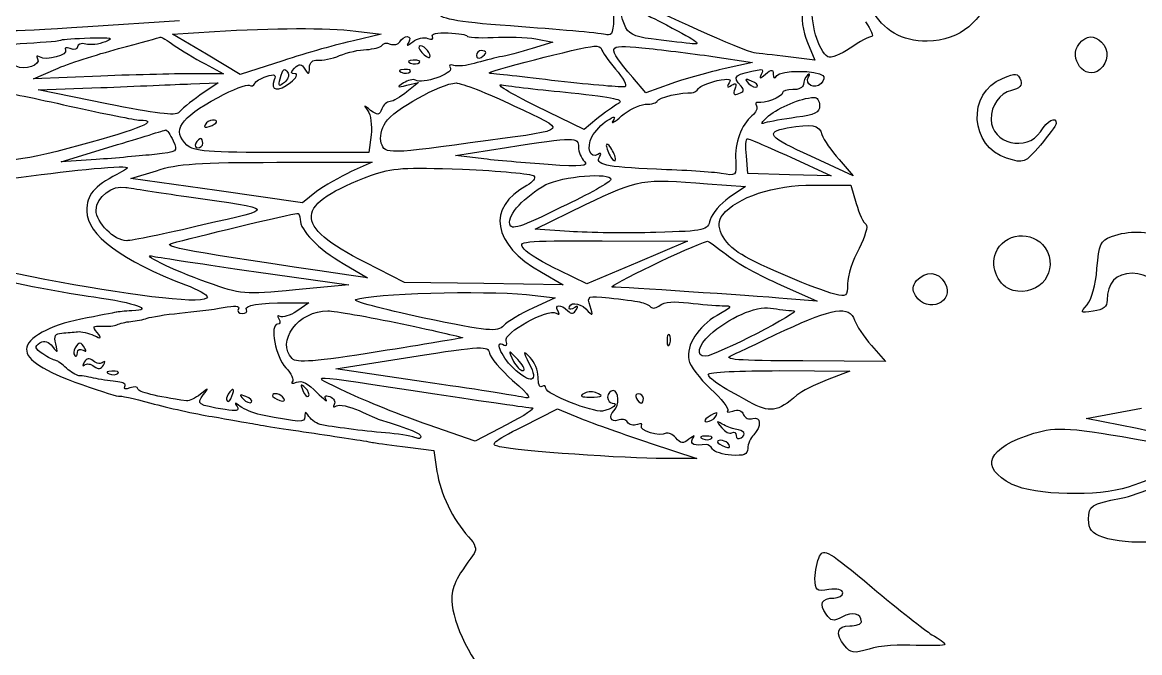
# Model space of a CAD drawing. Header units: millimetres. Extents: x -155 to 147, y 18 to 278.
# Drawn here: x -96.9 to -20.4, y 163.2 to 206.3 of the extents above; entities that cross this region are included whole.
import ezdxf

# ---------------------------------------------------------------- set-up
doc = ezdxf.new("R2010")
doc.units = ezdxf.units.MM
doc.layers.get('0').update_dxf_attribs({"linetype": 'CONTINUOUS'})

msp = doc.modelspace()

# ---------------------------------------------------------------- linework, layer by layer
for p, q in [((-86.153, 206.386), (-92.439, 205.974)), ((-86.629, 205.466), (-83.772, 205.656)), ((-84.311, 204.1), (-86.629, 205.466)), ((-72.342, 205.466), (-74.247, 205.021)), ((-74.088, 205.688), (-72.342, 205.466)), ((-61.769, 205.148), (-60.594, 204.926)), ((-60.594, 204.926), (-62.023, 204.481)), ((-43.163, 204.894), (-42.655, 203.688)), ((-81.994, 202.703), (-84.311, 204.1)), ((-79.073, 203.656), (-81.994, 202.703)), ((-49.64, 203.942), (-46.942, 203.529)), ((-46.942, 203.529), (-48.815, 203.116)), ((-42.655, 203.688), (-44.497, 203.91)), ((-96.154, 202.418), (-94.63, 203.084)), ((-83.137, 202.767), (-85.042, 202.767)), ((-84.407, 203.434), (-83.137, 202.767)), ((-91.55, 202.608), (-96.154, 202.418)), ((-85.391, 202.068), (-83.518, 202.132)), ((-83.518, 202.132), (-84.756, 201.306)), ((-70.595, 201.973), (-69.802, 202.164)), ((-69.802, 202.164), (-70.595, 201.529)), ((-54.244, 201.465), (-55.133, 202.513)), ((-52.466, 202.1), (-54.244, 201.465)), ((-95.837, 201.656), (-91.55, 201.814)), ((-91.138, 200.703), (-95.837, 201.656)), ((-58.467, 198.957), (-61.737, 200.544)), ((-57.578, 199.687), (-58.467, 198.957)), ((-73.04, 198.576), (-73.199, 197.369)), ((-94.249, 196.734), (-90.757, 197.814)), ((-73.199, 197.369), (-79.168, 197.369)), ((-67.262, 197.179), (-63.769, 197.719)), ((-91.868, 196.893), (-94.249, 196.734)), ((-79.485, 196.703), (-72.977, 196.703)), ((-72.977, 196.703), (-74.405, 196.068)), ((-65.515, 196.957), (-67.262, 197.179)), ((-47.259, 195.941), (-47.354, 197.147)), ((-44.306, 197.052), (-41.544, 195.782)), ((-40.052, 195.782), (-42.941, 197.115)), ((-41.004, 196.893), (-40.052, 195.782)), ((-89.487, 195.591), (-87.74, 196.131)), ((-44.402, 195.845), (-47.259, 195.941)), ((-41.544, 195.782), (-44.402, 195.845)), ((-83.613, 194.766), (-89.487, 195.591)), ((-50.021, 195.242), (-47.418, 195.052)), ((-47.418, 195.052), (-48.529, 194.29)), ((-42.782, 195.147), (-40.211, 195.147)), ((-40.211, 195.147), (-39.83, 193.877)), ((-77.739, 193.94), (-83.613, 194.766)), ((-76.787, 194.702), (-77.739, 193.94)), ((-61.801, 192.131), (-58.372, 193.813)), ((-59.451, 191.972), (-61.801, 192.131)), ((-57.229, 191.337), (-51.387, 191.305)), ((-51.387, 191.305), (-54.816, 189.845)), ((-74.945, 189.781), (-73.294, 188.797)), ((-70.754, 188.479), (-73.421, 189.845)), ((-54.816, 189.845), (-58.276, 188.384)), ((-80.914, 189.21), (-74.564, 188.321)), ((-73.294, 188.797), (-74.564, 188.987)), ((-61.388, 189.178), (-59.896, 188.321)), ((-58.276, 188.384), (-60.15, 189.305)), ((-74.564, 188.321), (-78.215, 187.971)), ((-65.325, 188.416), (-70.754, 188.479)), ((-59.896, 188.321), (-65.325, 188.416)), ((-45.005, 188.321), (-42.497, 187.209)), ((-62.404, 187.654), (-60.435, 187.432)), ((-60.435, 187.432), (-61.959, 186.733)), ((-78.787, 187.082), (-77.295, 187.082)), ((-77.295, 187.082), (-78.12, 186.511)), ((-42.497, 187.209), (-44.56, 187.368)), ((-38.782, 184.161), (-37.829, 183.082)), ((-75.453, 182.574), (-70.246, 183.399)), ((-37.829, 183.082), (-43.481, 183.114)), ((-69.452, 181.685), (-75.453, 182.574)), ((-45.1, 182.447), (-40.274, 182.415)), ((-40.274, 182.415), (-41.83, 181.812)), ((-62.658, 178.637), (-60.277, 179.843)), ((-60.277, 179.843), (-58.689, 179.177)), ((-24.082, 179.177), (-20.303, 179.875)), ((-20.589, 178.478), (-24.082, 179.177)), ((-65.928, 177.621), (-69.135, 178.732)), ((-63.737, 178.764), (-65.928, 177.621)), ((-53.927, 177.494), (-50.752, 176.446)), ((-70.532, 177.208), (-68.754, 176.986)), ((-68.754, 176.986), (-68.532, 175.557)), ((-50.752, 176.446), (-53.006, 176.446))]:
    msp.add_line(p, q)
for points in [[(-32.813, 213.276), (-28.781, 211.117), (-30.368, 204.989), (-34.972, 204.989)], [(-55.705, 206.132), (-56.054, 207.085), (-56.086, 207.529), (-55.736, 207.498)], [(-55.736, 207.498), (-55.609, 207.498), (-54.308, 206.863), (-52.815, 206.101)], [(-46.815, 204.196), (-47.354, 204.227), (-54.149, 207.275), (-54.022, 207.402)], [(-43.481, 207.466), (-43.608, 206.545), (-43.513, 205.688), (-43.163, 204.894)], [(-41.766, 203.91), (-42.433, 204.323), (-43.005, 206.323), (-42.814, 207.561)], [(-62.721, 205.974), (-67.071, 206.291), (-68.119, 206.45), (-68.563, 206.926)], [(-56.435, 206.99), (-56.435, 205.624), (-56.53, 205.339), (-56.911, 205.434)], [(-34.972, 204.989), (-36.718, 204.989), (-37.956, 205.72), (-38.814, 207.212)], [(-92.439, 205.974), (-98.726, 205.561), (-98.758, 205.561), (-100.155, 206.259)], [(-83.772, 205.656), (-79.676, 205.91), (-76.088, 205.91), (-74.088, 205.688)], [(-56.911, 205.434), (-57.197, 205.529), (-59.8, 205.751), (-62.721, 205.974)], [(-53.863, 205.148), (-55.101, 205.307), (-55.451, 205.497), (-55.705, 206.132)], [(-52.815, 206.101), (-50.593, 204.926), (-50.307, 204.704), (-51.228, 204.831)], [(-39.195, 206.323), (-38.814, 205.751), (-38.623, 205.307), (-38.782, 205.307)], [(-96.599, 204.862), (-95.329, 204.926), (-94.249, 205.021), (-94.217, 205.085)], [(-94.217, 205.085), (-94.154, 205.116), (-93.297, 205.18), (-92.281, 205.212)], [(-92.281, 205.212), (-90.788, 205.243), (-90.598, 205.212), (-91.233, 204.958)], [(-90.344, 204.481), (-88.82, 204.894), (-87.518, 205.243), (-87.486, 205.275)], [(-87.486, 205.275), (-87.423, 205.307), (-86.978, 205.053), (-86.534, 204.704)], [(-74.247, 205.021), (-75.294, 204.799), (-77.453, 204.196), (-79.073, 203.656)], [(-71.072, 204.958), (-70.976, 205.148), (-70.722, 205.307), (-70.564, 205.307)], [(-70.564, 205.307), (-70.373, 205.307), (-70.341, 205.116), (-70.468, 204.926)], [(-70.183, 204.958), (-69.897, 205.18), (-69.421, 205.307), (-69.167, 205.18)], [(-69.167, 205.18), (-68.881, 205.085), (-68.754, 205.116), (-68.849, 205.307)], [(-68.849, 205.307), (-68.976, 205.497), (-68.532, 205.593), (-67.77, 205.561)], [(-67.77, 205.561), (-67.039, 205.529), (-66.468, 205.434), (-66.468, 205.339)], [(-66.468, 205.339), (-66.468, 205.243), (-65.674, 205.212), (-64.69, 205.243)], [(-64.69, 205.243), (-63.737, 205.307), (-62.404, 205.275), (-61.769, 205.148)], [(-51.228, 204.831), (-51.831, 204.894), (-53.038, 205.053), (-53.863, 205.148)], [(-38.782, 205.307), (-38.941, 205.307), (-39.607, 204.958), (-40.242, 204.513)], [(-24.558, 204.831), (-24.082, 205.402), (-23.542, 205.434), (-23.034, 204.926)], [(-99.393, 204.291), (-99.107, 204.545), (-97.837, 204.799), (-96.599, 204.862)], [(-93.963, 204.386), (-93.741, 204.037), (-95.265, 203.624), (-95.741, 203.91)], [(-94.63, 203.084), (-93.805, 203.434), (-91.868, 204.069), (-90.344, 204.481)], [(-93.646, 204.481), (-93.9, 204.577), (-94.059, 204.545), (-93.963, 204.386)], [(-93.138, 204.608), (-93.138, 204.418), (-93.36, 204.386), (-93.646, 204.481)], [(-92.566, 204.799), (-92.884, 204.862), (-93.138, 204.799), (-93.138, 204.608)], [(-91.233, 204.958), (-91.677, 204.767), (-92.281, 204.704), (-92.566, 204.799)], [(-86.534, 204.704), (-86.058, 204.386), (-85.105, 203.815), (-84.407, 203.434)], [(-75.199, 204.005), (-74.659, 204.227), (-73.834, 204.418), (-73.358, 204.418)], [(-73.358, 204.418), (-72.881, 204.45), (-72.405, 204.577), (-72.31, 204.704)], [(-72.31, 204.704), (-72.246, 204.862), (-71.961, 204.894), (-71.738, 204.799)], [(-71.738, 204.799), (-71.484, 204.704), (-71.199, 204.767), (-71.072, 204.958)], [(-70.468, 204.926), (-70.659, 204.64), (-70.564, 204.64), (-70.183, 204.958)], [(-69.675, 204.672), (-69.833, 204.672), (-69.802, 204.481), (-69.579, 204.227)], [(-69.04, 203.878), (-68.881, 204.069), (-69.357, 204.672), (-69.675, 204.672)], [(-69.579, 204.227), (-69.357, 203.973), (-69.103, 203.846), (-69.04, 203.878)], [(-65.515, 204.354), (-65.674, 204.354), (-65.833, 204.196), (-65.833, 204.005)], [(-65.198, 204.227), (-65.198, 204.291), (-65.325, 204.354), (-65.515, 204.354)], [(-65.515, 203.878), (-65.325, 203.973), (-65.198, 204.132), (-65.198, 204.227)], [(-64.944, 202.799), (-65.452, 202.83), (-58.594, 204.608), (-57.8, 204.64)], [(-62.023, 204.481), (-62.817, 204.259), (-63.801, 203.973), (-64.245, 203.91)], [(-57.8, 204.64), (-57.514, 204.672), (-57.26, 204.577), (-57.26, 204.45)], [(-57.26, 204.45), (-57.26, 204.291), (-56.816, 203.688), (-56.308, 203.084)], [(-55.133, 202.513), (-56.975, 204.704), (-56.943, 204.767), (-54.498, 204.545)], [(-54.498, 204.545), (-53.323, 204.418), (-51.133, 204.164), (-49.64, 203.942)], [(-40.242, 204.513), (-40.909, 204.069), (-41.576, 203.815), (-41.766, 203.91)], [(-23.161, 203.053), (-24.145, 202.227), (-25.383, 203.846), (-24.558, 204.831)], [(-23.034, 204.926), (-22.494, 204.386), (-22.558, 203.561), (-23.161, 203.053)], [(-95.868, 203.783), (-95.614, 203.37), (-96.789, 202.957), (-97.329, 203.275)], [(-95.741, 203.91), (-95.932, 204.037), (-95.995, 204.005), (-95.868, 203.783)], [(-77.263, 203.18), (-77.263, 203.561), (-77.041, 203.719), (-76.691, 203.688)], [(-76.691, 203.688), (-76.406, 203.656), (-75.707, 203.783), (-75.199, 204.005)], [(-70.151, 203.688), (-70.5, 203.688), (-70.595, 203.592), (-70.341, 203.497)], [(-70.341, 203.497), (-70.119, 203.402), (-69.833, 203.434), (-69.738, 203.529)], [(-69.738, 203.529), (-69.611, 203.624), (-69.802, 203.719), (-70.151, 203.688)], [(-65.992, 203.465), (-66.5, 203.307), (-67.135, 203.243), (-67.389, 203.338)], [(-64.245, 203.91), (-64.69, 203.815), (-65.452, 203.624), (-65.992, 203.465)], [(-65.833, 204.005), (-65.833, 203.846), (-65.674, 203.783), (-65.515, 203.878)], [(-44.497, 203.91), (-45.481, 204.037), (-46.529, 204.164), (-46.815, 204.196)], [(-85.042, 202.767), (-86.089, 202.767), (-89.01, 202.703), (-91.55, 202.608)], [(-79.263, 202.418), (-79.073, 203.148), (-78.977, 203.211), (-78.723, 202.799)], [(-78.723, 202.799), (-78.628, 202.64), (-78.755, 202.354), (-78.977, 202.164)], [(-78.565, 202.164), (-78.152, 202.481), (-78.025, 202.767), (-78.247, 202.767)], [(-78.247, 202.767), (-78.565, 202.767), (-78.565, 202.862), (-78.279, 203.148)], [(-78.279, 203.148), (-77.961, 203.465), (-77.803, 203.465), (-77.58, 203.084)], [(-77.58, 203.084), (-77.326, 202.672), (-77.263, 202.703), (-77.263, 203.18)], [(-70.786, 203.053), (-71.135, 203.053), (-71.23, 202.957), (-70.976, 202.862)], [(-70.976, 202.862), (-70.754, 202.767), (-70.468, 202.799), (-70.373, 202.894)], [(-70.373, 202.894), (-70.246, 202.989), (-70.437, 203.084), (-70.786, 203.053)], [(-67.611, 203.148), (-67.389, 202.767), (-69.548, 202.037), (-69.992, 202.322)], [(-67.389, 203.338), (-67.643, 203.434), (-67.738, 203.338), (-67.611, 203.148)], [(-60.245, 202.259), (-62.594, 202.545), (-64.722, 202.767), (-64.944, 202.799)], [(-56.308, 203.084), (-55.8, 202.481), (-55.482, 201.941), (-55.673, 201.878)], [(-48.815, 203.116), (-49.831, 202.894), (-51.482, 202.418), (-52.466, 202.1)], [(-47.704, 201.91), (-48.37, 202.576), (-48.18, 202.735), (-46.37, 203.053)], [(-46.338, 202.703), (-46.497, 202.418), (-46.402, 202.418), (-46.053, 202.735)], [(-46.37, 203.053), (-46.211, 203.053), (-46.211, 202.894), (-46.338, 202.703)], [(-46.053, 202.735), (-45.608, 203.084), (-45.513, 203.084), (-45.513, 202.735)], [(-45.513, 202.735), (-45.513, 202.418), (-45.418, 202.418), (-45.259, 202.64)], [(-45.259, 202.64), (-45.037, 203.021), (-42.465, 203.021), (-42.116, 202.64)], [(-43.1, 202.545), (-42.973, 202.767), (-43.005, 202.799), (-43.163, 202.672)], [(-29.828, 202.449), (-28.876, 202.83), (-28.781, 202.83), (-28.558, 202.291)], [(-91.55, 201.814), (-89.201, 201.91), (-86.407, 202.037), (-85.391, 202.068)], [(-83.518, 201.148), (-82.502, 201.687), (-81.549, 202.068), (-81.39, 201.973)], [(-81.39, 201.973), (-81.232, 201.878), (-81.073, 201.941), (-81.009, 202.1)], [(-81.009, 202.1), (-80.978, 202.227), (-80.597, 202.449), (-80.216, 202.576)], [(-80.216, 202.576), (-79.644, 202.767), (-79.517, 202.703), (-79.676, 202.354)], [(-79.676, 202.354), (-79.962, 201.592), (-79.39, 201.497), (-78.565, 202.164)], [(-78.977, 202.164), (-79.358, 201.846), (-79.39, 201.91), (-79.263, 202.418)], [(-72.056, 199.433), (-71.484, 200.322), (-68.278, 202.1), (-67.23, 202.132)], [(-70.818, 202.132), (-71.294, 201.846), (-71.262, 201.814), (-70.595, 201.973)], [(-69.992, 202.322), (-70.151, 202.418), (-70.532, 202.322), (-70.818, 202.132)], [(-67.23, 202.132), (-66.849, 202.132), (-65.071, 201.433), (-63.261, 200.576)], [(-61.737, 200.544), (-63.547, 201.433), (-64.595, 202.068), (-64.087, 202.005)], [(-64.087, 202.005), (-63.547, 201.91), (-61.42, 201.656), (-59.356, 201.465)], [(-55.673, 201.878), (-55.832, 201.814), (-57.895, 202.005), (-60.245, 202.259)], [(-50.625, 201.751), (-50.529, 201.91), (-49.958, 202.164), (-49.355, 202.291)], [(-49.355, 202.291), (-48.529, 202.449), (-48.339, 202.418), (-48.529, 202.132)], [(-48.529, 202.132), (-48.72, 201.846), (-48.656, 201.783), (-48.37, 201.973)], [(-48.37, 201.973), (-48.053, 202.164), (-47.989, 202.1), (-48.148, 201.719)], [(-47.005, 202.259), (-47.45, 202.449), (-47.481, 202.418), (-47.196, 202.1)], [(-47.196, 202.1), (-46.973, 201.878), (-46.719, 201.783), (-46.624, 201.878)], [(-46.624, 201.878), (-46.529, 201.973), (-46.688, 202.164), (-47.005, 202.259)], [(-43.449, 202.037), (-43.449, 201.814), (-43.767, 201.656), (-44.179, 201.687)], [(-43.163, 202.672), (-43.322, 202.513), (-43.449, 202.227), (-43.449, 202.037)], [(-42.243, 202.1), (-42.687, 201.656), (-43.386, 202.037), (-43.1, 202.545)], [(-42.116, 202.64), (-41.989, 202.545), (-42.052, 202.291), (-42.243, 202.1)], [(-29.543, 196.988), (-32.051, 197.75), (-32.273, 201.465), (-29.828, 202.449)], [(-28.558, 202.291), (-28.463, 201.973), (-28.654, 201.751), (-29.193, 201.624)], [(-98.313, 201.497), (-98.091, 201.497), (-95.995, 201.084), (-93.678, 200.544)], [(-84.756, 201.306), (-85.423, 200.83), (-86.089, 200.29), (-86.216, 200.1)], [(-70.595, 201.529), (-71.04, 201.179), (-71.548, 200.862), (-71.738, 200.862)], [(-59.356, 201.465), (-56.371, 201.148), (-55.673, 200.989), (-56.117, 200.735)], [(-53.45, 200.894), (-53.45, 201.116), (-51.672, 201.529), (-51.101, 201.465)], [(-51.101, 201.465), (-50.942, 201.465), (-50.72, 201.592), (-50.625, 201.751)], [(-48.148, 201.719), (-48.275, 201.37), (-48.212, 201.275), (-47.862, 201.402)], [(-47.862, 201.402), (-47.513, 201.529), (-47.481, 201.687), (-47.704, 201.91)], [(-44.878, 201.465), (-44.878, 201.179), (-46.148, 200.703), (-46.561, 200.798)], [(-44.179, 201.687), (-44.56, 201.687), (-44.878, 201.592), (-44.878, 201.465)], [(-29.193, 201.624), (-30.051, 201.402), (-30.59, 200.64), (-30.59, 199.624)], [(-93.678, 200.544), (-91.328, 200.036), (-89.169, 199.592), (-88.883, 199.592)], [(-86.216, 200.1), (-86.375, 199.878), (-87.836, 200.036), (-91.138, 200.703)], [(-85.645, 197.877), (-86.693, 198.893), (-86.153, 199.719), (-83.518, 201.148)], [(-73.072, 200.259), (-73.548, 200.64), (-73.58, 200.64), (-73.262, 200.227)], [(-71.738, 200.862), (-71.961, 200.862), (-72.215, 200.64), (-72.31, 200.354)], [(-63.261, 200.576), (-59.515, 198.83), (-59.388, 198.957), (-65.039, 198.195)], [(-56.117, 200.735), (-56.435, 200.544), (-57.102, 200.068), (-57.578, 199.687)], [(-55.895, 199.878), (-55.451, 200.259), (-54.72, 200.64), (-54.276, 200.671)], [(-54.276, 200.671), (-53.831, 200.671), (-53.45, 200.798), (-53.45, 200.894)], [(-46.656, 200.576), (-46.561, 200.417), (-46.688, 200.1), (-46.973, 199.878)], [(-46.561, 200.798), (-46.719, 200.83), (-46.751, 200.735), (-46.656, 200.576)], [(-45.83, 199.878), (-45.1, 200.481), (-43.671, 201.084), (-42.719, 201.148)], [(-42.338, 200.576), (-42.338, 200.1), (-42.655, 199.941), (-43.925, 199.782)], [(-42.719, 201.148), (-42.528, 201.179), (-42.338, 200.925), (-42.338, 200.576)], [(-73.262, 200.227), (-73.072, 199.973), (-72.977, 199.211), (-73.04, 198.576)], [(-72.31, 200.354), (-72.469, 199.909), (-72.596, 199.909), (-73.072, 200.259)], [(-56.879, 199.56), (-56.371, 199.878), (-56.276, 199.878), (-56.498, 199.528)], [(-56.498, 199.528), (-56.625, 199.306), (-56.371, 199.465), (-55.895, 199.878)], [(-46.973, 199.878), (-47.704, 199.274), (-48.148, 198.036), (-48.085, 196.798)], [(-46.084, 199.401), (-46.434, 199.274), (-46.338, 199.433), (-45.83, 199.878)], [(-43.925, 199.782), (-44.814, 199.655), (-45.767, 199.497), (-46.084, 199.401)], [(-88.883, 199.592), (-87.423, 199.592), (-88.852, 198.989), (-92.947, 197.877)], [(-90.757, 197.814), (-88.82, 198.385), (-87.201, 198.893), (-87.105, 198.925)], [(-87.105, 198.925), (-87.01, 198.925), (-86.788, 198.608), (-86.597, 198.163)], [(-84.407, 199.274), (-84.502, 199.084), (-84.375, 199.052), (-84.121, 199.147)], [(-83.899, 199.592), (-84.089, 199.592), (-84.311, 199.465), (-84.407, 199.274)], [(-84.121, 199.147), (-83.549, 199.37), (-83.454, 199.592), (-83.899, 199.592)], [(-72.342, 198.004), (-72.469, 198.417), (-72.342, 198.989), (-72.056, 199.433)], [(-57.927, 198.449), (-57.705, 198.83), (-57.26, 199.338), (-56.879, 199.56)], [(-42.941, 197.115), (-45.83, 198.417), (-46.116, 198.766), (-44.56, 199.052)], [(-44.56, 199.052), (-42.846, 199.37), (-42.37, 199.274), (-42.179, 198.608)], [(-30.59, 199.624), (-30.59, 198.004), (-28.146, 197.369), (-27.225, 198.798)], [(-27.225, 198.798), (-26.749, 199.56), (-26.145, 199.878), (-26.145, 199.37)], [(-26.145, 199.37), (-26.177, 199.211), (-26.653, 198.544), (-27.225, 197.877)], [(-86.597, 198.163), (-86.248, 197.433), (-86.28, 197.401), (-87.867, 197.242)], [(-84.692, 198.322), (-84.788, 198.322), (-84.946, 198.195), (-85.042, 198.004)], [(-84.565, 198.004), (-84.565, 198.195), (-84.629, 198.322), (-84.692, 198.322)], [(-65.039, 198.195), (-71.961, 197.242), (-72.088, 197.242), (-72.342, 198.004)], [(-63.769, 197.719), (-59.038, 198.449), (-58.848, 198.449), (-58.848, 197.75)], [(-57.514, 197.242), (-58.054, 196.925), (-58.308, 197.687), (-57.927, 198.449)], [(-47.354, 197.147), (-47.418, 197.782), (-47.386, 198.322), (-47.291, 198.322)], [(-47.291, 198.322), (-47.164, 198.322), (-45.862, 197.75), (-44.306, 197.052)], [(-42.179, 198.608), (-42.052, 198.258), (-41.544, 197.465), (-41.004, 196.893)], [(-92.947, 197.877), (-97.742, 196.576), (-98.472, 196.576), (-99.901, 197.719)], [(-79.168, 197.369), (-84.184, 197.369), (-85.232, 197.465), (-85.645, 197.877)], [(-85.042, 198.004), (-85.137, 197.846), (-85.073, 197.687), (-84.915, 197.687)], [(-84.915, 197.687), (-84.724, 197.687), (-84.565, 197.846), (-84.565, 198.004)], [(-58.848, 197.75), (-58.848, 197.433), (-58.657, 196.988), (-58.435, 196.766)], [(-56.625, 197.687), (-56.784, 197.941), (-56.943, 198.036), (-56.943, 197.846)], [(-56.943, 197.846), (-56.943, 197.687), (-56.784, 197.306), (-56.625, 197.052)], [(-56.308, 196.893), (-56.308, 197.084), (-56.467, 197.433), (-56.625, 197.687)], [(-27.225, 197.877), (-28.304, 196.639), (-28.336, 196.607), (-29.543, 196.988)], [(-87.867, 197.242), (-88.756, 197.147), (-90.566, 196.988), (-91.868, 196.893)], [(-87.74, 196.131), (-86.312, 196.607), (-84.788, 196.703), (-79.485, 196.703)], [(-60.912, 196.544), (-62.467, 196.671), (-64.563, 196.83), (-65.515, 196.957)], [(-58.435, 196.766), (-58.118, 196.449), (-58.594, 196.385), (-60.912, 196.544)], [(-57.387, 197.115), (-57.26, 197.306), (-57.324, 197.369), (-57.514, 197.242)], [(-53.514, 196.226), (-57.07, 196.385), (-57.737, 196.544), (-57.387, 197.115)], [(-56.625, 197.052), (-56.467, 196.798), (-56.308, 196.734), (-56.308, 196.893)], [(-48.085, 196.798), (-48.021, 195.782), (-48.053, 195.75), (-49.069, 195.941)], [(-107.997, 193.686), (-106.219, 194.417), (-93.9, 196.29), (-90.28, 196.385)], [(-90.439, 195.877), (-92.027, 195.052), (-92.503, 194.48), (-92.503, 193.369)], [(-90.28, 196.385), (-89.518, 196.385), (-89.518, 196.385), (-90.439, 195.877)], [(-73.421, 189.845), (-78.501, 192.385), (-78.374, 193.845), (-73.008, 195.814)], [(-74.405, 196.068), (-75.167, 195.718), (-76.247, 195.083), (-76.787, 194.702)], [(-73.008, 195.814), (-71.611, 196.322), (-70.786, 196.385), (-66.785, 196.226)], [(-66.785, 196.226), (-64.245, 196.131), (-62.055, 195.909), (-61.896, 195.782)], [(-49.069, 195.941), (-49.64, 196.036), (-51.641, 196.163), (-53.514, 196.226)], [(-62.372, 195.115), (-65.166, 193.623), (-64.753, 191.083), (-61.388, 189.178)], [(-63.547, 192.48), (-63.706, 193.115), (-62.531, 194.385), (-61.07, 195.179)], [(-61.896, 195.782), (-61.769, 195.623), (-61.959, 195.337), (-62.372, 195.115)], [(-61.07, 195.179), (-59.959, 195.75), (-56.625, 196.036), (-56.625, 195.528)], [(-56.625, 195.528), (-56.625, 195.369), (-58.149, 194.512), (-60.023, 193.623)], [(-58.372, 193.813), (-54.72, 195.56), (-54.498, 195.591), (-50.021, 195.242)], [(-48.974, 193.115), (-47.989, 194.321), (-45.481, 195.147), (-42.782, 195.147)], [(-91.868, 193.432), (-91.868, 194.321), (-90.725, 195.179), (-89.836, 194.988)], [(-89.836, 194.988), (-89.455, 194.925), (-87.582, 194.639), (-85.677, 194.353)], [(-85.677, 194.353), (-79.358, 193.464), (-79.454, 193.591), (-84.565, 192.416)], [(-48.529, 194.29), (-49.132, 193.877), (-49.704, 193.21), (-49.831, 192.766)], [(-60.023, 193.623), (-62.848, 192.226), (-63.483, 192.035), (-63.547, 192.48)], [(-39.83, 193.877), (-39.639, 193.21), (-39.322, 192.543), (-39.163, 192.448)], [(-92.503, 193.369), (-92.503, 191.75), (-90.09, 189.94), (-85.74, 188.321)], [(-89.772, 191.337), (-90.63, 191.337), (-91.868, 192.575), (-91.868, 193.432)], [(-86.629, 191.178), (-85.454, 191.527), (-78.469, 193.178), (-78.12, 193.21)], [(-78.12, 193.21), (-77.993, 193.242), (-77.898, 193.051), (-77.898, 192.797)], [(-77.898, 192.797), (-77.898, 192.035), (-76.66, 190.765), (-74.945, 189.781)], [(-49.831, 192.766), (-50.021, 192.035), (-50.117, 192.004), (-53.546, 191.908)], [(-47.672, 190.384), (-49.005, 191.21), (-49.577, 192.385), (-48.974, 193.115)], [(-84.565, 192.416), (-87.105, 191.813), (-89.455, 191.337), (-89.772, 191.337)], [(-39.163, 192.448), (-39.004, 192.353), (-39.226, 191.623), (-39.639, 190.797)], [(-84.248, 187.495), (-84.248, 186.352), (-103.552, 189.908), (-107.394, 191.781)], [(-62.563, 190.765), (-63.039, 191.305), (-62.848, 191.337), (-57.229, 191.337)], [(-53.546, 191.908), (-55.514, 191.845), (-58.149, 191.877), (-59.451, 191.972)], [(-56.53, 188.162), (-56.943, 188.194), (-51.133, 190.988), (-50.021, 191.305)], [(-50.021, 191.305), (-49.958, 191.337), (-49.386, 190.892), (-48.72, 190.384)], [(-30.273, 190.511), (-29.765, 191.877), (-27.733, 192.099), (-26.907, 190.861)], [(-23.351, 189.432), (-23.224, 191.115), (-23.129, 191.337), (-22.367, 191.623)], [(-22.367, 191.623), (-21.129, 192.067), (-19.891, 192.035), (-18.875, 191.496)], [(-106.505, 190.702), (-104.441, 189.908), (-96.059, 188.035), (-92.027, 187.495)], [(-74.564, 188.987), (-85.708, 190.607), (-87.55, 190.956), (-86.629, 191.178)], [(-60.15, 189.305), (-61.197, 189.781), (-62.277, 190.448), (-62.563, 190.765)], [(-39.639, 190.797), (-40.084, 190.003), (-40.433, 188.924), (-40.433, 188.384)], [(-29.098, 187.94), (-30.082, 188.194), (-30.686, 189.495), (-30.273, 190.511)], [(-26.907, 190.861), (-25.891, 189.305), (-27.257, 187.495), (-29.098, 187.94)], [(-84.248, 188.479), (-86.661, 189.337), (-89.106, 190.543), (-87.899, 190.257)], [(-87.899, 190.257), (-87.55, 190.194), (-84.407, 189.718), (-80.914, 189.21)], [(-48.72, 190.384), (-48.053, 189.845), (-46.402, 188.924), (-45.005, 188.321)], [(-41.29, 187.686), (-42.592, 188.003), (-46.465, 189.654), (-47.672, 190.384)], [(-35.702, 188.606), (-35.099, 189.305), (-34.178, 189.241), (-33.765, 188.448)], [(-24.018, 186.955), (-23.701, 187.336), (-23.447, 188.289), (-23.351, 189.432)], [(-20.938, 189.114), (-22.05, 189.114), (-22.653, 188.448), (-22.653, 187.273)], [(-18.843, 187.622), (-18.843, 188.352), (-19.922, 189.114), (-20.938, 189.114)], [(-85.74, 188.321), (-84.915, 188.003), (-84.248, 187.622), (-84.248, 187.495)], [(-78.215, 187.971), (-81.803, 187.622), (-81.898, 187.654), (-84.248, 188.479)], [(-44.56, 187.368), (-47.259, 187.59), (-55.8, 188.162), (-56.53, 188.162)], [(-40.433, 188.384), (-40.433, 187.527), (-40.496, 187.463), (-41.29, 187.686)], [(-35.766, 187.59), (-36.02, 187.971), (-35.988, 188.257), (-35.702, 188.606)], [(-33.765, 188.448), (-33.035, 187.146), (-34.972, 186.289), (-35.766, 187.59)], [(-92.027, 187.495), (-89.137, 187.082), (-87.804, 186.606), (-89.423, 186.543)], [(-74.088, 187.305), (-73.008, 187.749), (-65.388, 187.94), (-62.404, 187.654)], [(-58.054, 186.86), (-58.276, 187.559), (-58.213, 187.59), (-56.752, 187.432)], [(-56.752, 187.432), (-55.895, 187.336), (-54.943, 187.209), (-54.657, 187.146)], [(-86.153, 186.384), (-85.2, 186.479), (-83.835, 186.638), (-83.168, 186.765)], [(-83.168, 186.765), (-82.375, 186.924), (-81.994, 186.892), (-82.121, 186.67)], [(-82.121, 186.67), (-82.216, 186.511), (-82.121, 186.352), (-81.867, 186.352)], [(-81.581, 186.606), (-81.771, 186.924), (-80.628, 187.114), (-78.787, 187.082)], [(-69.516, 186.066), (-72.31, 186.67), (-74.342, 187.209), (-74.088, 187.305)], [(-61.959, 186.733), (-62.785, 186.352), (-63.706, 185.812), (-63.96, 185.527)], [(-60.245, 186.511), (-60.531, 186.987), (-60.054, 187.019), (-59.578, 186.543)], [(-59.483, 186.701), (-59.483, 187.146), (-58.816, 187.146), (-58.34, 186.67)], [(-59.102, 186.765), (-59.324, 186.638), (-59.483, 186.606), (-59.483, 186.701)], [(-59.007, 186.606), (-58.848, 186.86), (-58.88, 186.924), (-59.102, 186.765)], [(-58.34, 186.67), (-57.832, 186.162), (-57.832, 186.162), (-58.054, 186.86)], [(-54.657, 187.146), (-54.339, 187.082), (-53.99, 186.924), (-53.895, 186.797)], [(-53.895, 186.797), (-53.768, 186.67), (-53.482, 186.733), (-53.26, 186.924)], [(-53.26, 186.924), (-53.006, 187.146), (-52.212, 187.209), (-51.323, 187.082)], [(-51.323, 187.082), (-50.466, 186.987), (-49.45, 186.892), (-49.005, 186.892)], [(-49.863, 184.892), (-48.624, 186.035), (-46.688, 186.892), (-45.703, 186.733)], [(-49.005, 186.892), (-48.275, 186.892), (-48.275, 186.828), (-49.355, 186.225)], [(-45.703, 186.733), (-45.195, 186.638), (-44.497, 186.574), (-44.116, 186.543)], [(-23.605, 186.511), (-24.526, 186.384), (-24.526, 186.384), (-24.018, 186.955)], [(-22.653, 187.273), (-22.653, 186.828), (-22.907, 186.606), (-23.605, 186.511)], [(-92.916, 185.971), (-95.043, 185.558), (-96.63, 184.669), (-96.63, 183.907)], [(-90.503, 186.447), (-90.661, 186.416), (-91.709, 186.193), (-92.916, 185.971)], [(-89.423, 186.543), (-89.899, 186.511), (-90.376, 186.479), (-90.503, 186.447)], [(-89.487, 185.812), (-89.137, 185.844), (-88.629, 185.939), (-88.375, 186.035)], [(-88.375, 186.035), (-88.121, 186.13), (-87.105, 186.289), (-86.153, 186.384)], [(-81.867, 186.352), (-81.613, 186.352), (-81.486, 186.479), (-81.581, 186.606)], [(-79.358, 186.003), (-79.231, 185.781), (-79.263, 185.622), (-79.454, 185.622)], [(-79.263, 186.162), (-79.454, 186.257), (-79.485, 186.193), (-79.358, 186.003)], [(-78.12, 186.511), (-78.596, 186.225), (-79.104, 186.066), (-79.263, 186.162)], [(-78.438, 183.272), (-79.612, 184.415), (-77.993, 186.574), (-75.993, 186.543)], [(-75.993, 186.543), (-75.548, 186.543), (-73.262, 186.13), (-70.913, 185.654)], [(-63.96, 185.527), (-64.436, 185.082), (-64.912, 185.114), (-69.516, 186.066)], [(-63.801, 184.479), (-64.023, 185.019), (-60.943, 186.733), (-60.372, 186.384)], [(-60.372, 186.384), (-60.15, 186.257), (-60.118, 186.289), (-60.245, 186.511)], [(-59.578, 186.543), (-59.324, 186.289), (-59.165, 186.32), (-59.007, 186.606)], [(-49.355, 186.225), (-50.656, 185.463), (-51.482, 184.193), (-51.291, 183.177)], [(-44.116, 186.543), (-43.449, 186.543), (-49.418, 183.463), (-50.18, 183.431)], [(-44.719, 185.209), (-41.481, 186.733), (-40.274, 186.924), (-39.957, 185.908)], [(-39.957, 185.908), (-39.83, 185.558), (-39.322, 184.765), (-38.782, 184.161)], [(-94.217, 185.019), (-93.868, 185.05), (-93.392, 185.082), (-93.138, 185.114)], [(-93.138, 185.114), (-92.884, 185.146), (-92.376, 185.019), (-92.027, 184.86)], [(-91.804, 185.05), (-92.122, 185.463), (-92.09, 185.527), (-91.487, 185.495)], [(-91.487, 185.495), (-91.074, 185.463), (-90.598, 185.495), (-90.439, 185.59)], [(-90.439, 185.59), (-90.249, 185.685), (-89.836, 185.781), (-89.487, 185.812)], [(-79.454, 185.622), (-79.993, 185.622), (-79.581, 183.368), (-78.882, 182.637)], [(-70.913, 185.654), (-68.563, 185.146), (-66.69, 184.701), (-66.785, 184.701)], [(-48.37, 183.495), (-47.926, 183.685), (-46.275, 184.479), (-44.719, 185.209)], [(-95.519, 183.59), (-96.059, 183.971), (-96.091, 184.098), (-95.71, 184.352)], [(-95.71, 184.352), (-95.392, 184.542), (-95.106, 184.447), (-94.852, 184.098)], [(-94.63, 184.288), (-94.757, 184.828), (-94.662, 184.987), (-94.217, 185.019)], [(-92.027, 184.86), (-91.487, 184.606), (-91.455, 184.638), (-91.804, 185.05)], [(-66.785, 184.701), (-66.881, 184.669), (-69.452, 184.225), (-72.5, 183.749)], [(-63.928, 184.193), (-63.769, 184.098), (-63.706, 184.193), (-63.801, 184.479)], [(-52.625, 184.892), (-52.72, 185.019), (-52.815, 184.828), (-52.784, 184.479)], [(-52.784, 184.479), (-52.784, 184.13), (-52.688, 184.034), (-52.593, 184.288)], [(-52.593, 184.288), (-52.498, 184.511), (-52.53, 184.796), (-52.625, 184.892)], [(-50.18, 183.431), (-50.815, 183.399), (-50.656, 184.193), (-49.863, 184.892)], [(-96.63, 183.907), (-96.63, 183.177), (-95.487, 182.447), (-92.852, 181.494)], [(-94.63, 183.145), (-94.757, 183.145), (-95.17, 183.368), (-95.519, 183.59)], [(-94.852, 184.098), (-94.471, 183.622), (-94.471, 183.653), (-94.63, 184.288)], [(-93.297, 184.003), (-93.424, 183.812), (-93.424, 183.59), (-93.328, 183.495)], [(-93.328, 183.495), (-93.233, 183.368), (-93.138, 183.463), (-93.138, 183.685)], [(-92.63, 183.971), (-92.916, 184.447), (-93.043, 184.447), (-93.297, 184.003)], [(-93.138, 183.685), (-93.138, 183.907), (-92.979, 183.971), (-92.757, 183.844)], [(-92.757, 183.844), (-92.535, 183.717), (-92.503, 183.749), (-92.63, 183.971)], [(-72.5, 183.749), (-76.977, 183.05), (-78.12, 182.955), (-78.438, 183.272)], [(-70.246, 183.399), (-65.357, 184.161), (-65.039, 184.161), (-64.944, 183.653)], [(-64.944, 183.653), (-64.88, 183.336), (-64.182, 182.51), (-63.356, 181.78)], [(-63.325, 182.637), (-64.182, 183.463), (-64.626, 184.638), (-63.928, 184.193)], [(-63.547, 183.717), (-63.579, 183.717), (-63.483, 183.431), (-63.293, 183.082)], [(-62.88, 183.082), (-63.198, 183.431), (-63.483, 183.717), (-63.547, 183.717)], [(-62.15, 183.336), (-62.658, 183.844), (-62.658, 183.812), (-62.213, 182.923)], [(-93.9, 182.606), (-94.154, 182.891), (-94.503, 183.114), (-94.63, 183.145)], [(-92.693, 183.018), (-92.82, 182.796), (-92.82, 182.701), (-92.662, 182.828)], [(-92.058, 183.114), (-92.344, 183.336), (-92.503, 183.304), (-92.693, 183.018)], [(-92.662, 182.828), (-92.535, 182.955), (-92.217, 182.923), (-91.995, 182.733)], [(-91.392, 183.018), (-91.519, 182.891), (-91.836, 182.923), (-92.058, 183.114)], [(-91.995, 182.733), (-91.709, 182.51), (-91.55, 182.542), (-91.36, 182.828)], [(-91.36, 182.828), (-91.233, 183.05), (-91.233, 183.145), (-91.392, 183.018)], [(-62.213, 182.923), (-61.547, 181.653), (-62.118, 181.494), (-63.325, 182.637)], [(-63.293, 183.082), (-63.102, 182.733), (-62.817, 182.447), (-62.658, 182.447)], [(-62.658, 182.447), (-62.467, 182.447), (-62.594, 182.733), (-62.88, 183.082)], [(-61.61, 182.002), (-61.61, 182.447), (-61.864, 183.05), (-62.15, 183.336)], [(-51.291, 183.177), (-51.228, 182.796), (-50.561, 181.907), (-49.799, 181.209)], [(-43.481, 183.114), (-48.053, 183.114), (-49.005, 183.209), (-48.37, 183.495)], [(-93.043, 182.098), (-93.233, 182.129), (-93.614, 182.352), (-93.9, 182.606)], [(-91.868, 181.907), (-92.312, 182.002), (-92.82, 182.098), (-93.043, 182.098)], [(-90.788, 182.415), (-91.138, 182.415), (-91.233, 182.32), (-90.979, 182.225)], [(-90.979, 182.225), (-90.757, 182.129), (-90.471, 182.161), (-90.376, 182.256)], [(-90.376, 182.256), (-90.249, 182.352), (-90.439, 182.447), (-90.788, 182.415)], [(-78.882, 182.637), (-78.501, 182.256), (-78.311, 181.812), (-78.438, 181.685)], [(-49.958, 182.193), (-49.958, 182.352), (-47.767, 182.447), (-45.1, 182.447)], [(-47.164, 180.32), (-49.132, 181.367), (-49.958, 181.939), (-49.958, 182.193)], [(-92.852, 181.494), (-91.455, 181.018), (-90.28, 180.637), (-90.28, 180.701)], [(-90.376, 181.685), (-90.757, 181.717), (-91.423, 181.812), (-91.868, 181.907)], [(-89.899, 181.367), (-89.772, 181.526), (-90.026, 181.653), (-90.376, 181.685)], [(-89.55, 181.272), (-89.836, 181.145), (-89.995, 181.209), (-89.899, 181.367)], [(-89.01, 181.209), (-89.01, 181.367), (-89.233, 181.367), (-89.55, 181.272)], [(-78.438, 181.685), (-78.565, 181.558), (-78.438, 181.558), (-78.152, 181.653)], [(-78.152, 181.653), (-77.771, 181.812), (-77.326, 181.558), (-76.755, 180.955)], [(-77.549, 181.272), (-77.866, 181.558), (-77.898, 181.526), (-77.707, 181.082)], [(-74.723, 180.986), (-77.422, 182.256), (-77.961, 182.288), (-68.69, 180.859)], [(-62.658, 180.637), (-63.102, 180.732), (-66.15, 181.209), (-69.452, 181.685)], [(-63.356, 181.78), (-62.086, 180.669), (-61.991, 180.478), (-62.658, 180.637)], [(-61.356, 181.367), (-61.515, 181.272), (-61.61, 181.558), (-61.61, 182.002)], [(-61.07, 181.24), (-61.07, 181.399), (-61.197, 181.463), (-61.356, 181.367)], [(-41.83, 181.812), (-42.655, 181.494), (-43.608, 181.018), (-43.894, 180.764)], [(-90.28, 180.701), (-90.28, 180.764), (-89.328, 180.542), (-88.121, 180.224)], [(-85.677, 180.383), (-87.772, 180.669), (-89.01, 180.986), (-89.01, 181.209)], [(-84.724, 180.828), (-85.073, 180.574), (-85.486, 180.351), (-85.677, 180.383)], [(-83.041, 179.78), (-84.915, 180.097), (-85.01, 180.161), (-84.534, 180.796)], [(-84.534, 180.796), (-84.121, 181.304), (-84.153, 181.304), (-84.724, 180.828)], [(-82.819, 180.828), (-82.946, 180.637), (-82.978, 180.447), (-82.883, 180.351)], [(-82.883, 180.351), (-82.819, 180.256), (-82.66, 180.415), (-82.565, 180.701)], [(-82.565, 180.701), (-82.343, 181.24), (-82.533, 181.336), (-82.819, 180.828)], [(-81.613, 180.669), (-82.057, 180.859), (-82.089, 180.828), (-81.803, 180.51)], [(-81.803, 180.51), (-81.581, 180.288), (-81.327, 180.193), (-81.232, 180.288)], [(-81.232, 180.288), (-81.136, 180.383), (-81.295, 180.574), (-81.613, 180.669)], [(-79.009, 180.542), (-79.2, 180.859), (-79.803, 180.986), (-79.803, 180.732)], [(-79.803, 180.732), (-79.803, 180.669), (-79.581, 180.51), (-79.295, 180.415)], [(-79.295, 180.415), (-79.041, 180.32), (-78.914, 180.351), (-79.009, 180.542)], [(-77.707, 181.082), (-77.612, 180.764), (-77.422, 180.605), (-77.326, 180.701)], [(-77.326, 180.701), (-77.231, 180.796), (-77.326, 181.05), (-77.549, 181.272)], [(-76.755, 180.955), (-76.279, 180.478), (-75.993, 180.256), (-76.12, 180.447)], [(-76.12, 180.447), (-76.279, 180.732), (-76.183, 180.796), (-75.866, 180.669)], [(-75.866, 180.669), (-75.58, 180.574), (-75.453, 180.32), (-75.58, 180.129)], [(-69.135, 178.732), (-70.913, 179.367), (-73.421, 180.351), (-74.723, 180.986)], [(-68.69, 180.859), (-65.293, 180.351), (-62.277, 179.907), (-62.023, 179.907)], [(-57.197, 179.685), (-57.895, 179.589), (-61.07, 180.828), (-61.07, 181.24)], [(-58.499, 180.859), (-58.784, 180.701), (-58.626, 180.637), (-58.086, 180.637)], [(-57.673, 180.955), (-57.927, 181.05), (-58.308, 181.018), (-58.499, 180.859)], [(-58.086, 180.637), (-57.165, 180.637), (-57.07, 180.701), (-57.673, 180.955)], [(-56.467, 181.082), (-56.657, 181.082), (-56.848, 180.891), (-56.848, 180.637)], [(-56.848, 180.637), (-56.848, 180.415), (-56.689, 180.224), (-56.53, 180.224)], [(-56.403, 179.716), (-56.022, 180.066), (-56.086, 181.082), (-56.467, 181.082)], [(-54.752, 180.859), (-54.911, 180.859), (-54.974, 180.732), (-54.879, 180.542)], [(-54.879, 180.542), (-54.784, 180.383), (-54.625, 180.224), (-54.53, 180.224)], [(-54.403, 180.542), (-54.403, 180.732), (-54.562, 180.859), (-54.752, 180.859)], [(-54.53, 180.224), (-54.466, 180.224), (-54.403, 180.383), (-54.403, 180.542)], [(-49.799, 181.209), (-49.037, 180.51), (-48.529, 179.843), (-48.624, 179.716)], [(-43.894, 180.764), (-45.195, 179.621), (-45.767, 179.526), (-47.164, 180.32)], [(-88.121, 180.224), (-86.947, 179.907), (-85.073, 179.494), (-83.93, 179.304)], [(-82.216, 180.002), (-82.057, 179.685), (-82.248, 179.653), (-83.041, 179.78)], [(-81.994, 180.002), (-82.375, 180.288), (-82.406, 180.288), (-82.216, 180.002)], [(-80.597, 179.431), (-81.105, 179.526), (-81.74, 179.812), (-81.994, 180.002)], [(-75.58, 180.129), (-75.675, 179.939), (-75.612, 179.907), (-75.421, 180.034)], [(-75.421, 180.034), (-75.231, 180.161), (-74.532, 180.002), (-73.866, 179.716)], [(-62.023, 179.907), (-61.769, 179.875), (-62.531, 179.367), (-63.737, 178.764)], [(-56.53, 180.224), (-56.022, 180.224), (-56.562, 179.78), (-57.197, 179.685)], [(-83.93, 179.304), (-82.787, 179.113), (-81.549, 178.891), (-81.168, 178.827)], [(-77.58, 179.304), (-77.58, 178.859), (-77.834, 178.891), (-80.597, 179.431)], [(-77.295, 179.304), (-77.517, 179.685), (-77.58, 179.685), (-77.58, 179.304)], [(-76.406, 178.732), (-76.723, 178.796), (-77.136, 179.05), (-77.295, 179.304)], [(-73.866, 179.716), (-73.199, 179.399), (-72.596, 179.145), (-72.5, 179.113)], [(-72.5, 179.113), (-70.278, 178.415), (-69.643, 178.161), (-69.643, 177.938)], [(-58.689, 179.177), (-57.832, 178.827), (-55.673, 178.065), (-53.927, 177.494)], [(-56.149, 179.05), (-56.625, 178.891), (-56.816, 179.304), (-56.403, 179.716)], [(-55.482, 178.923), (-55.609, 179.113), (-55.895, 179.177), (-56.149, 179.05)], [(-49.958, 179.272), (-50.244, 179.081), (-50.275, 178.954), (-50.053, 178.954)], [(-50.053, 178.954), (-49.863, 178.954), (-49.577, 179.113), (-49.482, 179.272)], [(-49.482, 179.272), (-49.228, 179.653), (-49.355, 179.653), (-49.958, 179.272)], [(-48.624, 179.716), (-48.751, 179.589), (-48.593, 179.589), (-48.275, 179.685)], [(-48.275, 179.685), (-47.926, 179.812), (-47.64, 179.716), (-47.545, 179.431)], [(-47.545, 179.431), (-47.45, 179.208), (-47.164, 179.081), (-46.91, 179.177)], [(-46.91, 179.177), (-46.37, 179.367), (-46.307, 178.605), (-46.846, 178.065)], [(-81.168, 178.827), (-80.787, 178.732), (-78.882, 178.446), (-76.945, 178.161)], [(-71.77, 178.161), (-73.294, 178.288), (-75.326, 178.542), (-76.406, 178.732)], [(-64.245, 177.24), (-64.944, 177.399), (-64.753, 177.557), (-62.658, 178.637)], [(-54.816, 178.764), (-55.07, 178.669), (-55.387, 178.732), (-55.482, 178.923)], [(-54.53, 178.669), (-54.435, 178.827), (-54.562, 178.859), (-54.816, 178.764)], [(-52.847, 178.161), (-53.26, 177.907), (-54.752, 178.351), (-54.53, 178.669)], [(-49.005, 178.796), (-49.418, 179.05), (-49.418, 179.018), (-49.037, 178.542)], [(-49.037, 178.542), (-48.815, 178.256), (-48.497, 178.097), (-48.339, 178.192)], [(-48.116, 178.446), (-48.339, 178.478), (-48.751, 178.637), (-49.005, 178.796)], [(-48.339, 178.192), (-48.18, 178.288), (-48.053, 178.192), (-48.053, 178.002)], [(-47.704, 177.843), (-47.323, 178.097), (-47.481, 178.351), (-48.116, 178.446)], [(-27.669, 178.161), (-26.145, 178.637), (-25.098, 178.573), (-19.859, 177.621)], [(-10.334, 175.621), (-12.906, 176.668), (-16.335, 177.621), (-20.589, 178.478)], [(-76.945, 178.161), (-75.009, 177.875), (-73.167, 177.589), (-72.881, 177.526)], [(-72.881, 177.526), (-72.564, 177.462), (-71.516, 177.335), (-70.532, 177.208)], [(-69.96, 177.843), (-70.119, 177.938), (-70.945, 178.097), (-71.77, 178.161)], [(-69.643, 177.938), (-69.643, 177.78), (-69.77, 177.748), (-69.96, 177.843)], [(-52.18, 177.843), (-52.403, 178.097), (-52.688, 178.224), (-52.847, 178.161)], [(-51.291, 177.748), (-51.672, 177.43), (-51.863, 177.462), (-52.18, 177.843)], [(-51.037, 177.78), (-50.847, 178.065), (-50.879, 178.065), (-51.291, 177.748)], [(-50.085, 177.399), (-50.91, 177.272), (-51.228, 177.399), (-51.037, 177.78)], [(-50.148, 177.97), (-50.498, 177.97), (-50.593, 177.875), (-50.339, 177.78)], [(-50.339, 177.78), (-50.117, 177.684), (-49.831, 177.716), (-49.736, 177.811)], [(-49.736, 177.811), (-49.609, 177.907), (-49.799, 178.002), (-50.148, 177.97)], [(-48.529, 177.367), (-48.72, 177.684), (-49.323, 177.811), (-49.323, 177.557)], [(-49.323, 177.557), (-49.323, 177.494), (-49.101, 177.335), (-48.815, 177.24)], [(-48.053, 178.002), (-48.053, 177.811), (-47.894, 177.748), (-47.704, 177.843)], [(-46.846, 178.065), (-47.069, 177.843), (-47.259, 177.43), (-47.259, 177.113)], [(-29.162, 174.668), (-31.448, 175.811), (-30.876, 177.176), (-27.669, 178.161)], [(-53.006, 176.446), (-55.514, 176.414), (-63.007, 176.954), (-64.245, 177.24)], [(-49.672, 177.081), (-49.767, 177.272), (-49.958, 177.399), (-50.085, 177.399)], [(-48.37, 176.668), (-48.974, 176.7), (-49.545, 176.891), (-49.672, 177.081)], [(-48.815, 177.24), (-48.561, 177.145), (-48.434, 177.176), (-48.529, 177.367)], [(-47.259, 177.113), (-47.259, 176.7), (-47.513, 176.605), (-48.37, 176.668)], [(-16.303, 176.732), (-16.303, 176.478), (-19.192, 175.144), (-21.224, 174.478)], [(-21.7, 173.716), (-20.557, 173.938), (-17.859, 175.049), (-16.049, 176.065)], [(-68.532, 175.557), (-68.309, 174.033), (-67.452, 172.255), (-66.373, 171.08)], [(-21.224, 174.478), (-23.256, 173.811), (-27.638, 173.906), (-29.162, 174.668)], [(-23.923, 172.287), (-23.923, 173.239), (-23.796, 173.303), (-21.7, 173.716)], [(-22.939, 171.049), (-23.732, 171.334), (-23.923, 171.557), (-23.923, 172.287)], [(-15.477, 171.366), (-17.859, 170.636), (-21.288, 170.477), (-22.939, 171.049)], [(-66.373, 171.08), (-65.896, 170.572), (-65.801, 170.223), (-65.992, 169.937)], [(-65.992, 169.937), (-67.262, 168.191), (-67.547, 167.651), (-67.516, 166.699)], [(-42.338, 169.747), (-42.052, 170.318), (-41.703, 170.096), (-38.75, 167.62)], [(-42.655, 168.223), (-42.655, 168.731), (-42.497, 169.429), (-42.338, 169.747)], [(-41.703, 167.461), (-42.56, 167.334), (-42.655, 167.397), (-42.655, 168.223)], [(-38.75, 167.62), (-36.972, 166.127), (-35.131, 164.667), (-34.654, 164.381)], [(-41.893, 165.778), (-42.401, 166.477), (-42.211, 166.889), (-41.354, 166.889)], [(-40.75, 167.239), (-40.75, 167.461), (-41.131, 167.556), (-41.703, 167.461)], [(-41.354, 166.889), (-41.036, 166.889), (-40.75, 167.048), (-40.75, 167.239)], [(-67.516, 166.699), (-67.484, 165.175), (-66.119, 162.444), (-64.595, 160.857)], [(-40.814, 165.588), (-41.385, 165.27), (-41.576, 165.302), (-41.893, 165.778)], [(-39.48, 165.27), (-39.48, 165.842), (-40.084, 165.969), (-40.814, 165.588)], [(-40.274, 164.984), (-39.83, 164.984), (-39.48, 165.111), (-39.48, 165.27)], [(-40.623, 163.619), (-41.29, 164.476), (-41.163, 164.984), (-40.274, 164.984)], [(-33.765, 163.714), (-33.765, 163.619), (-34.654, 163.619), (-35.734, 163.651)], [(-34.654, 164.381), (-34.146, 164.095), (-33.765, 163.81), (-33.765, 163.714)], [(-38.941, 163.397), (-40.02, 163.079), (-40.211, 163.111), (-40.623, 163.619)], [(-35.734, 163.651), (-36.813, 163.714), (-38.242, 163.619), (-38.941, 163.397)]]:
    msp.add_open_spline(points, degree=3)

doc.saveas('drawing.dxf')
